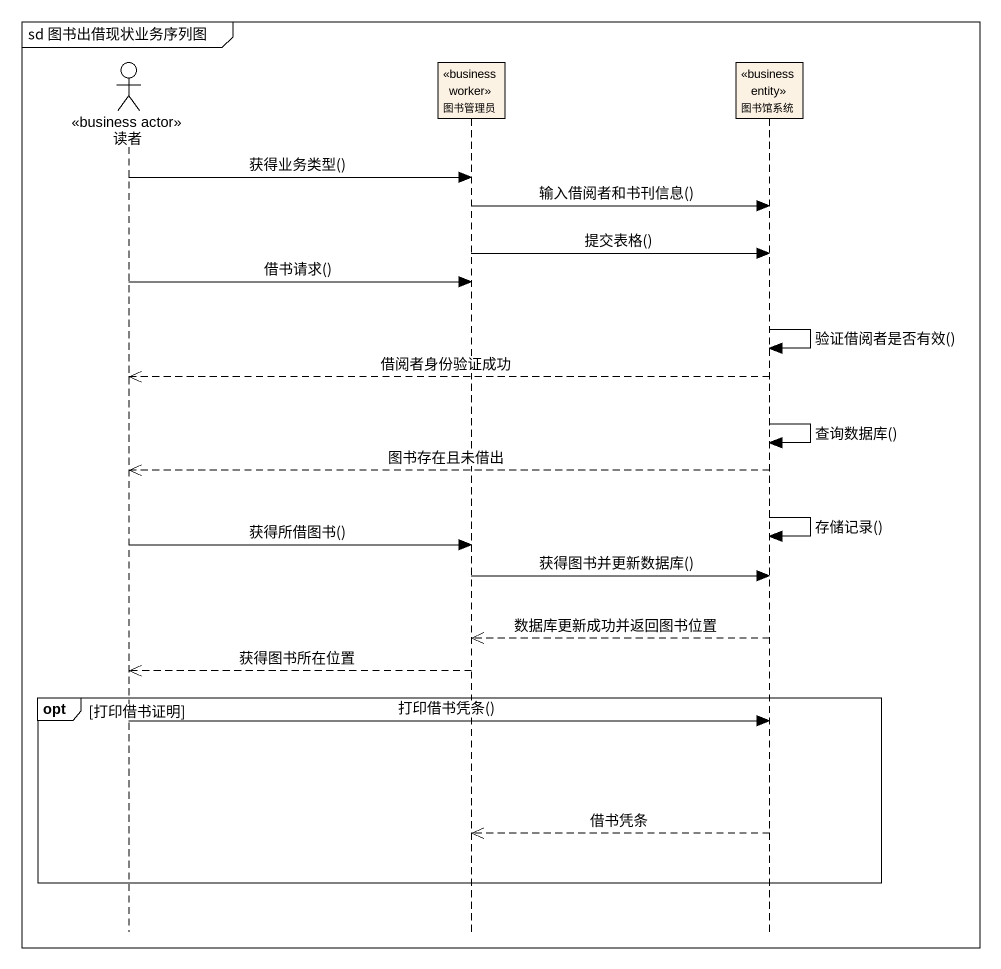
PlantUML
@startuml
mainframe sd 图书出借现状业务序列图
hide footbox
actor 读者 <<business actor>>
participant 图书管理员 <<business worker>>
participant 图书馆系统 <<business entity>>

读者 -> 图书管理员 : 获得业务类型()
图书管理员 -> 图书馆系统 : 输入借阅者和书刊信息()
图书管理员 -> 图书馆系统 : 提交表格()
读者 -> 图书管理员 : 借书请求()
图书馆系统 -> 图书馆系统 : 验证借阅者是否有效()
图书馆系统 -->> 读者 : 借阅者身份验证成功
图书馆系统 -> 图书馆系统 : 查询数据库()
图书馆系统 -->> 读者 : 图书存在且未借出
图书馆系统 -> 图书馆系统 : 存储记录()
读者 -> 图书管理员 : 获得所借图书()
图书管理员 -> 图书馆系统 : 获得图书并更新数据库()
图书馆系统 -->> 图书管理员 : 数据库更新成功并返回图书位置
图书管理员 -->> 读者 : 获得图书所在位置
opt 打印借书证明
  读者 -> 图书馆系统 : 打印借书凭条()
  图书馆系统 -->> 图书管理员 : 借书凭条
end
@enduml
